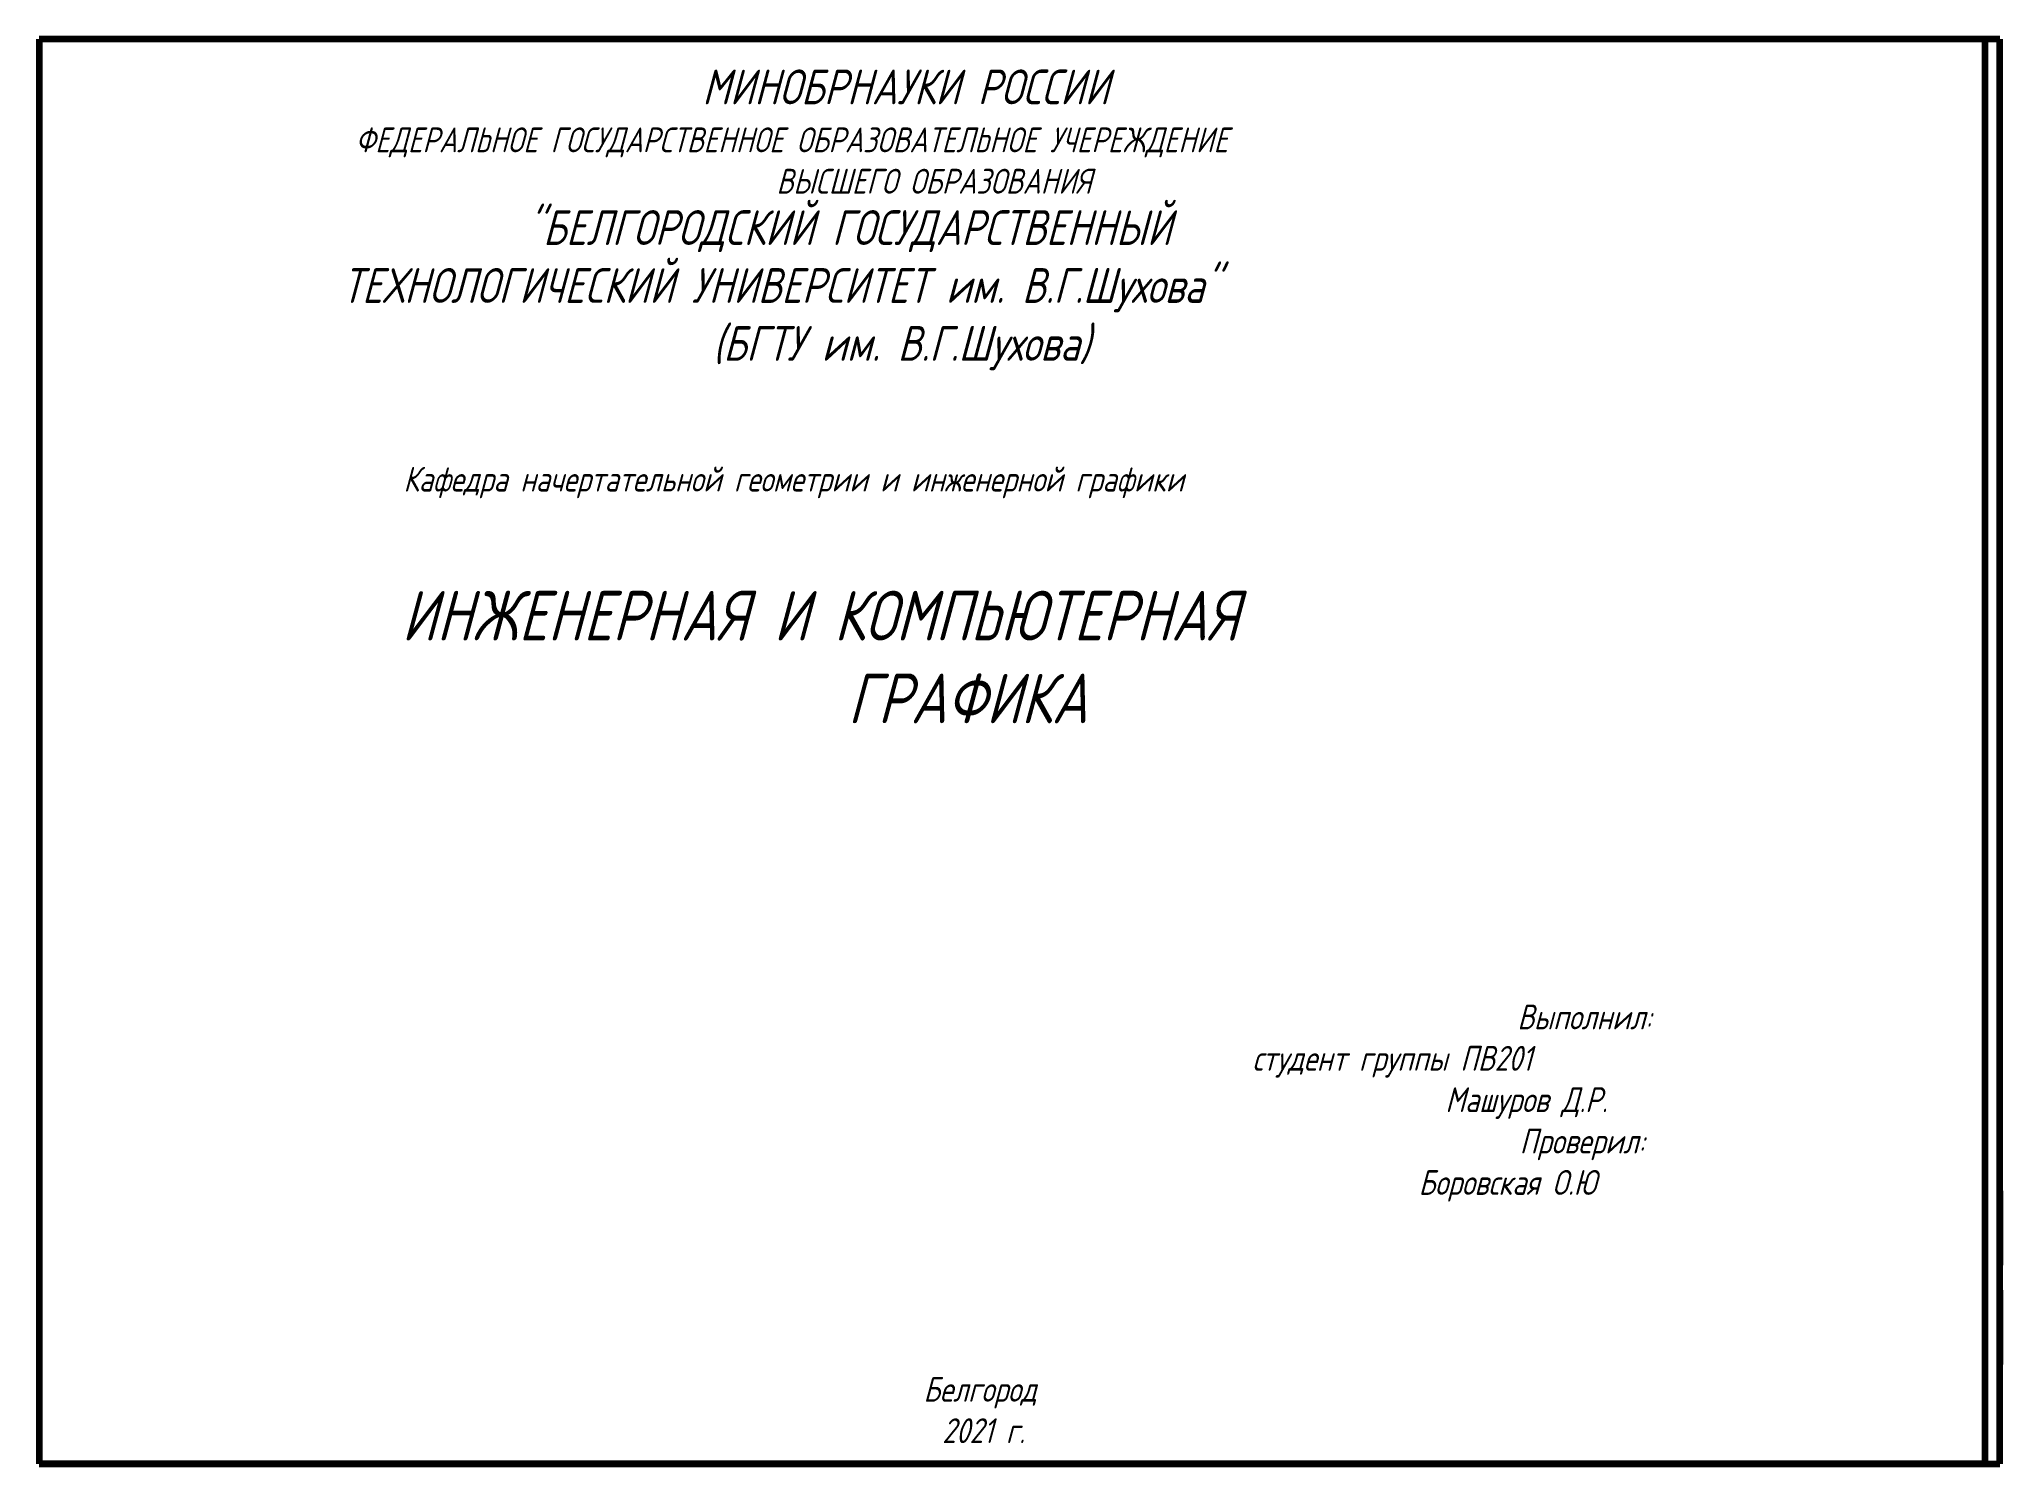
# Paper-space layout 'Титул' of a CAD drawing. Header units: inches, sheet in millimetres. Extents: x 20 to 415, y 5 to 292.
# The model-space entities are those that its viewports show. They can reach past a viewport. Long polylines and large blocks are cut down to what shows.
import ezdxf

# ---------------------------------------------------------------- set-up
doc = ezdxf.new("R2010")
doc.units = ezdxf.units.IN
doc.header["$MEASUREMENT"] = 0
doc.layers.add('аннотации', color=1, linetype='Continuous', lineweight=40)
doc.layers.add('основные', color=250, linetype='Continuous', lineweight=90)
doc.styles.add('ГОСТ', font='', dxfattribs={"width": 0.9, "oblique": 15})
doc.styles.get('ГОСТ').set_extended_font_data('GOST 2.304-81')

msp = doc.modelspace()

# ---------------------------------------------------------------- linework, layer by layer
at = {"layer": 'Defpoints'}
for p, q in [((434.22, 330.76), (39.22, 330.76)), ((434.22, 43.76), (434.22, 330.76)), ((39.22, 43.76), (434.22, 43.76))]:
    msp.add_line(p, q, dxfattribs=at)
at = {"layer": 'основные'}
for p, q in [((39.22, 330.76), (434.22, 330.76)), ((434.22, 43.76), (434.22, 330.76)), ((39.22, 43.76), (434.22, 43.76))]:
    msp.add_line(p, q, dxfattribs=at)

# ---------------------------------------------------------------- texts
at = {"layer": 'аннотации', "insert": (98.16, 324.59), "char_height": 7, "attachment_point": 1, "style": 'ГОСТ'}
msp.add_mtext_dynamic_manual_height_columns('\\pi77.59518;{\\W1;МИНОБРНАУКИ РОССИИ\\P\\pi7.72085;\\H0.71429x;ФЕДЕРАЛЬНОЕ ГОСУДАРСТВЕННОЕ ОБРАЗОВАТЕЛЬНОЕ УЧЕРЕЖДЕНИЕ\\P\\pi92.55332;ВЫСШЕГО ОБРАЗОВАНИЯ\\P\\pi42.27713;\\H1.39999x;"БЕЛГОРОДСКИЙ ГОСУДАРСТВЕННЫЙ\\P\\pi5.0355;ТЕХНОЛОГИЧЕСКИЙ УНИВЕРСИТЕТ им. В.Г.Шухова"\\P\\pi79.71084;(БГТУ им. В.Г.Шухова)\\P\\pi139.533;\\H0.71429x;\\P\\P\\pi17.38955;Кафедра начертательной геометрии и инженерной графики\\P\\pi139.533;\\P\\P\\pi17.00218;\\H2x;ИНЖЕНЕРНАЯ И КОМПЬЮТЕРНАЯ \\P\\pi106.91379;ГРАФИКА\\P\\pi139.533;\\P\\P\\P\\pi241.80788;\\H0.5x;Выполнил:\\P\\pi188.45261;студент группы ПВ201\\P\\pi227.29193;Машуров Д.Р.\\P\\pi242.28407;Проверил:  \\P\\pi221.9137;Боровская О.Ю\\P\\pi139.533;\\P\\P\\P\\P\\pi122.15196;Белгород\\P\\pi125.92961;2021 г.}', width=279.066, gutter_width=12.5, heights=[0], dxfattribs=at)

psp = doc.layouts.new('Титул')

# ---------------------------------------------------------------- linework, layer by layer
at = {"layer": 'основные'}
for p, q in [((415, 292), (20, 292)), ((20, 292), (20, 5)), ((415, 5), (415, 292)), ((415, 60), (415, 45)), ((415, 40), (415, 25)), ((20, 5), (415, 5))]:
    psp.add_line(p, q, dxfattribs=at)

# ---------------------------------------------------------------- viewports
at = {"layer": 'Defpoints'}
psp.add_viewport(center=(217.5, 148.5), size=(395, 287), view_center_point=(239.67, 187.2), view_height=287, dxfattribs=at)

doc.saveas('drawing.dxf')
